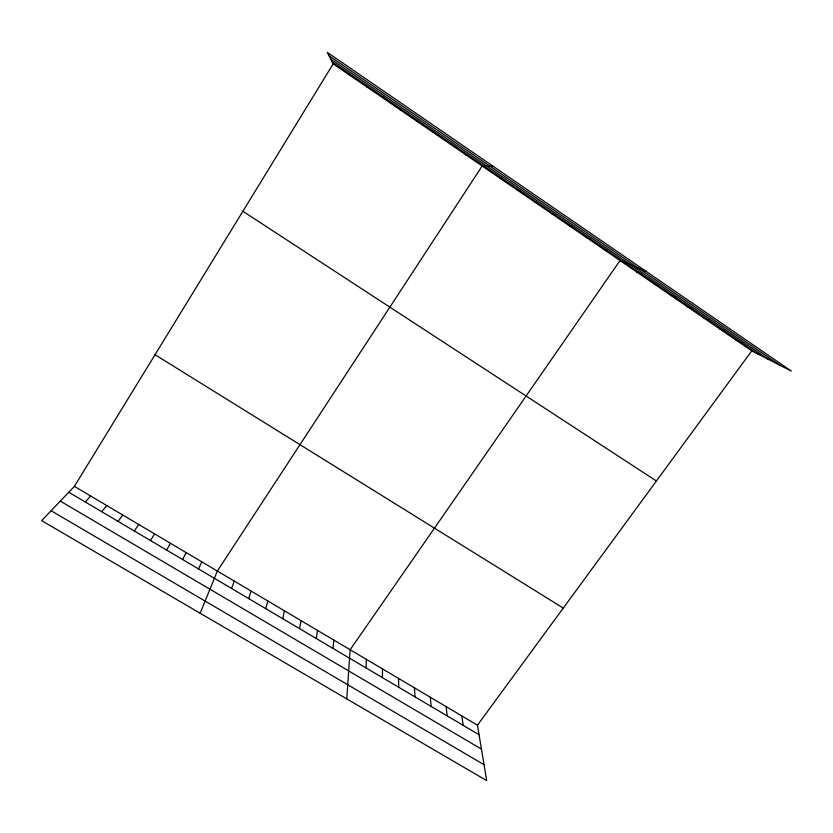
<?xml version="1.0" encoding="UTF-8"?>
<svg xmlns="http://www.w3.org/2000/svg" width="833" height="833" viewBox="0 0 833 833"><rect width="100%" height="100%" fill="white"/><g stroke="black" fill="none" stroke-linecap="round" stroke-linejoin="round"><path stroke-width="1.25" d="M382.451 677.645L382.472 668.899M366.051 667.951L366.353 659.351M346.757 698.877L350.141 649.74L620.033 260.542L646.096 271.329M332.981 648.407L333.856 640.088M316.321 638.547L317.477 630.383M299.557 628.644L301.005 620.627M282.71 618.69L284.449 610.818M265.769 608.673L267.81 600.957M248.734 598.604L251.077 591.045M400.277 109.883L400.6 108.842M231.616 588.483L234.26 581.08M200.159 613.234L217.34 571.063L482.151 166.006L493.282 166.371M198.535 568.939L201.773 561.838M182.604 559.526L186.134 552.571M166.59 550.061L170.411 543.251M751.762 350.86L477.465 725.179L486.701 780.636L41.65 520.635L74.397 486.368L333.169 63.87L327.286 52.364L791.35 371.091L751.762 350.86L333.169 63.87M150.502 540.544L154.605 533.891M134.321 530.985L138.726 524.478M118.067 521.375L122.763 515.023M416.833 121.233L417.479 120.421M101.72 511.712L106.728 505.516M85.299 502.007L90.61 495.968M433.295 132.509L434.253 131.926M449.664 143.734L450.945 143.37M465.949 154.907L467.542 154.751M499.738 178.064L501.966 178.366M517.22 190.059L519.782 190.58M534.609 201.971L537.493 202.721M551.894 213.821L555.101 214.799M569.074 225.608L572.594 226.805M586.161 237.322L589.993 238.738M603.144 248.963L607.299 250.598M636.829 272.058L641.587 274.119M653.53 283.512L658.591 285.771M670.138 294.892L675.49 297.36M686.642 306.211L692.285 308.887M703.062 317.467L708.998 320.341M719.389 328.66L725.605 331.732M735.622 339.791L742.12 343.061M51.105 510.744L484.046 764.694M60.32 501.102L481.453 749.106M68.785 492.251L479.058 734.737M74.397 486.368L477.465 725.179M155.042 354.702L563.264 608.09M242.882 211.28L656.404 480.995M328.993 55.717L779.907 365.239M330.659 58.956L768.776 359.554M332.169 61.913L758.551 354.327M349.423 73.741L350.089 75.47M366.572 85.507L366.905 86.996M461.836 715.922L463.169 725.345M446.134 706.613L447.196 715.911M430.338 697.252L431.14 706.415M414.47 687.85L415.001 696.877M398.518 678.406L398.768 687.287M383.638 97.211L383.638 98.471"/></g></svg>
